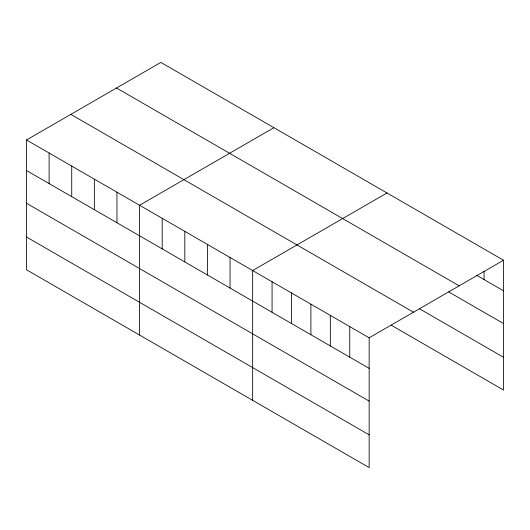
<?xml version="1.0" encoding="UTF-8"?>
<svg xmlns="http://www.w3.org/2000/svg" width="530" height="530" viewBox="0 0 530 530"><rect width="100%" height="100%" fill="white"/><g stroke="black" fill="none" stroke-linecap="round" stroke-linejoin="round"><path stroke-width="0.79" d="M26.5 139.973L369.152 337.802L369.152 467.592L26.5 269.763L26.5 139.973L160.848 62.407L503.5 260.237L503.5 390.027L391.16 325.168M273.924 127.69L139.576 205.256L139.576 335.046M386.999 192.973L252.651 270.538L252.651 400.329M369.152 337.802L503.5 260.237M476.457 275.183L503.5 290.798M116.514 88.007L459.166 285.836M448.718 291.911L503.5 323.545M419.588 308.838L503.5 357.28M70.835 114.374L413.486 312.203M26.5 170.527L369.152 368.357M26.5 203.275L369.152 401.104M26.5 237.016L369.152 434.845M484.082 271.327L484.082 279.588M349.74 326.593L349.74 357.147M330.322 315.383L330.322 345.938M310.905 304.174L310.905 334.728M291.487 292.957L291.487 323.519M272.069 281.748L272.069 312.309M230.04 257.481L230.04 288.042M207.422 244.423L207.422 274.984M184.804 231.371L184.804 261.926M162.193 218.314L162.193 248.868M116.958 192.198L116.958 222.759M94.347 179.14L94.347 209.701M71.729 166.082L71.729 196.643M49.118 153.031L49.118 183.585"/></g></svg>
